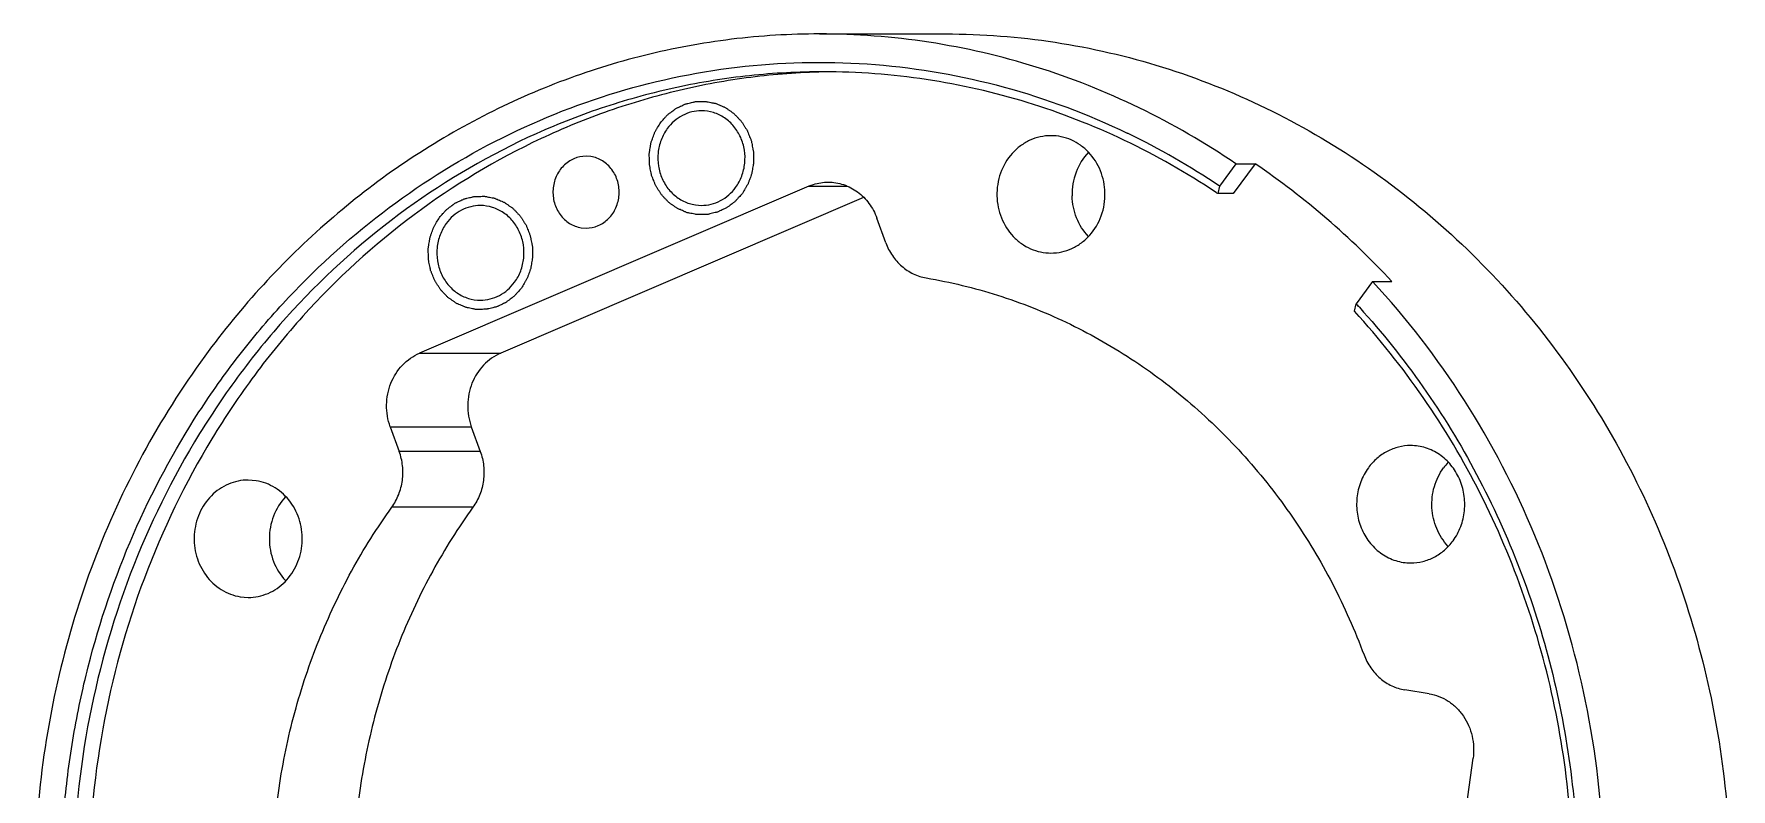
# Model space of a CAD drawing. Header units: millimetres. Extents: x 0 to 420, y 0 to 297.
# Drawn here: x 171.36 to 216.18, y 53.26 to 73.21 of the extents above; entities that cross this region are included whole.
import ezdxf

# ---------------------------------------------------------------- set-up
doc = ezdxf.new("R2010")
doc.units = ezdxf.units.MM
doc.header["$LTSCALE"] = 23.1
doc.layers.get('0').update_dxf_attribs({"linetype": 'CONTINUOUS'})
for name, color, linetype in [('3_ALL_AXES', 7, 'CONTINUOUS'), ('7_ALL_FEATURES', 7, 'CONTINUOUS'), ('AXIS', 7, 'CONTINUOUS')]:
    doc.layers.add(name, color=color, linetype=linetype)

msp = doc.modelspace()

# ---------------------------------------------------------------- linework, layer by layer
at = {"color": 7, "linetype": 'CONTINUOUS'}
for p, q in [((191.8247, 69.1896), (181.5457, 64.7787)), ((193.2639, 68.8882), (183.6875, 64.7787)), ((193.8547, 67.6942), (193.6174, 68.346)), ((180.7687, 62.8324), (181.006, 62.1805)), ((182.9105, 62.8324), (183.1478, 62.1805)), ((208.2008, 55.7815), (207.5622, 55.8843)), ((207.7437, 42.2075), (209.3648, 54.0777))]:
    msp.add_line(p, q, dxfattribs=at)
at = {"color": 9, "linetype": 'CONTINUOUS'}
for p, q in [((191.8247, 69.1896), (192.8216, 69.1896)), ((181.5457, 64.7787), (183.6875, 64.7787)), ((180.7687, 62.8324), (182.9105, 62.8324)), ((183.1478, 62.1805), (181.006, 62.1805)), ((182.9521, 60.7064), (180.8103, 60.7064))]:
    msp.add_line(p, q, dxfattribs=at)
at = {"color": 7, "linetype": 'CONTINUOUS'}
for points, knots in [([(195.4329, 73.2093), (196.4004, 73.2093), (198.3418, 73.0613), (201.192, 72.4), (203.9289, 71.3127), (206.4977, 69.8213), (208.8483, 67.9558), (210.9349, 65.7531), (212.7171, 63.2568), (214.1605, 60.5159), (215.2373, 57.584), (215.9268, 54.5184), (216.2158, 51.3787), (216.0987, 48.2259), (215.5779, 45.1215), (214.6631, 42.1256), (213.3725, 39.2974), (212.2712, 37.5499), (211.6668, 36.7231)], [0, 0, 0, 0, 0.0594026, 0.1190097, 0.1790078, 0.2395498, 0.3007429, 0.3626405, 0.4252408, 0.4884877, 0.5522773, 0.6164663, 0.6808831, 0.7453406, 0.8096484, 0.8736269, 0.9371176, 1, 1, 1, 1]), ([(191.8247, 69.1896), (191.8648, 69.2068), (192.0275, 69.2673), (192.2025, 69.2946), (192.3324, 69.2946)], [0, 0, 0, 0, 0.2516062, 1, 1, 1, 1]), ([(192.3324, 69.2946), (192.4697, 69.2946), (192.7482, 69.2489), (193.125, 69.0506), (193.4302, 68.742), (193.5675, 68.4831), (193.6174, 68.346)], [0, 0, 0, 0, 0.2429514, 0.4894959, 0.7417705, 1, 1, 1, 1]), ([(193.8547, 67.6942), (193.8982, 67.5747), (194.0136, 67.3473), (194.2636, 67.0637), (194.5731, 66.8587), (194.8073, 66.7837), (194.9258, 66.7636)], [0, 0, 0, 0, 0.2573831, 0.5097491, 0.7568887, 1, 1, 1, 1]), ([(194.9258, 66.7636), (195.5618, 66.6554), (196.8244, 66.3488), (198.6421, 65.6303), (200.3595, 64.6642), (201.9475, 63.4668), (203.3801, 62.0582), (204.6337, 60.4619), (205.6877, 58.7049), (206.244, 57.4496), (206.4841, 56.8054)], [0, 0, 0, 0, 0.1212466, 0.2432304, 0.3662219, 0.49041, 0.6159041, 0.7427253, 0.8708038, 1, 1, 1, 1]), ([(180.7687, 62.8324), (180.7021, 63.0152), (180.6365, 63.409), (180.7511, 63.9893), (181.0606, 64.4825), (181.3763, 64.706), (181.5457, 64.7787)], [0, 0, 0, 0, 0.2548736, 0.5094672, 0.7585743, 1, 1, 1, 1]), ([(183.6875, 64.7787), (183.5181, 64.706), (183.2024, 64.4825), (182.8929, 63.9893), (182.7783, 63.409), (182.8439, 63.0152), (182.9105, 62.8324)], [0, 0, 0, 0, 0.2414257, 0.4905328, 0.7451264, 1, 1, 1, 1]), ([(180.8103, 60.7064), (180.8844, 60.8095), (181.0075, 61.0372), (181.104, 61.4139), (181.1089, 61.8047), (181.0501, 62.0594), (181.006, 62.1805)], [0, 0, 0, 0, 0.2469018, 0.4973875, 0.749262, 1, 1, 1, 1]), ([(183.1478, 62.1805), (183.1919, 62.0594), (183.2507, 61.8047), (183.2458, 61.4139), (183.1493, 61.0372), (183.0262, 60.8095), (182.9521, 60.7064)], [0, 0, 0, 0, 0.250738, 0.5026125, 0.7530982, 1, 1, 1, 1]), ([(178.5182, 45.2331), (178.3063, 45.8761), (177.9573, 47.1909), (177.6668, 49.2121), (177.6118, 51.257), (177.7932, 53.2933), (178.2083, 55.289), (178.8506, 57.2128), (179.71, 59.0341), (180.4226, 60.1669), (180.8103, 60.7064)], [0, 0, 0, 0, 0.1252301, 0.2509683, 0.3769263, 0.5028037, 0.6283045, 0.7531541, 0.8771146, 1, 1, 1, 1]), ([(182.9521, 60.7064), (182.5644, 60.1669), (181.8518, 59.0341), (180.9924, 57.2128), (180.3501, 55.289), (179.935, 53.2933), (179.7536, 51.257), (179.8086, 49.2121), (180.0991, 47.1909), (180.4481, 45.8761), (180.66, 45.2331)], [0, 0, 0, 0, 0.1228854, 0.2468459, 0.3716955, 0.4971963, 0.6230737, 0.7490317, 0.8747699, 1, 1, 1, 1]), ([(206.4841, 56.8054), (206.5285, 56.6863), (206.6456, 56.46), (206.8977, 56.1786), (207.2088, 55.9763), (207.4436, 55.9034), (207.5622, 55.8843)], [0, 0, 0, 0, 0.2573849, 0.5097225, 0.7568472, 1, 1, 1, 1]), ([(208.2008, 55.7815), (208.2903, 55.7671), (208.468, 55.7186), (208.7146, 55.5916), (208.9335, 55.4147), (209.1781, 55.1211), (209.3739, 54.6678), (209.3912, 54.271), (209.3648, 54.0777)], [0, 0, 0, 0, 0.1197517, 0.240898, 0.3637574, 0.4886337, 0.7425239, 1, 1, 1, 1])]:
    msp.add_open_spline(points, degree=3, knots=knots, dxfattribs=at)
at = {"color": 2, "linetype": 'CONTINUOUS'}
for points in [[(187.9045, 70.8633), (187.9357, 70.8984), (187.9827, 70.9508), (188.037, 71.0126), (188.0688, 71.047), (188.0907, 71.0753), (188.1199, 71.0942), (188.1563, 71.1227), (188.2028, 71.157), (188.2486, 71.1923), (188.2859, 71.2194), (188.3125, 71.2425), (188.3445, 71.2548), (188.3853, 71.2751), (188.4371, 71.299), (188.4883, 71.3239), (188.5298, 71.3426), (188.5598, 71.3597), (188.5943, 71.3651), (188.6386, 71.3765), (188.6947, 71.3892), (188.7505, 71.4029), (188.7952, 71.4126), (188.8287, 71.4231), (188.8624, 71.4211), (188.9073, 71.4228), (188.9635, 71.4233), (189.0197, 71.4249), (189.0646, 71.4248), (189.0985, 71.428), (189.1314, 71.4189), (189.1757, 71.4111), (189.231, 71.3998), (189.2864, 71.3894), (189.3304, 71.3799), (189.3642, 71.3759), (189.3949, 71.3601), (189.437, 71.3431), (189.4891, 71.3203), (189.5416, 71.2985), (189.5831, 71.2798), (189.6154, 71.2689), (189.6433, 71.2463), (189.6821, 71.2203), (189.73, 71.1862), (189.7784, 71.1531), (189.8163, 71.1256), (189.8468, 71.1074), (189.8694, 71.08), (189.9023, 71.0468), (189.9423, 71.004), (189.9831, 70.9619), (190.0148, 70.9275), (190.0408, 70.9037), (190.0582, 70.872), (190.0844, 70.8324), (190.1161, 70.782), (190.1485, 70.7322), (190.1735, 70.6917), (190.1948, 70.6629), (190.2062, 70.6281), (190.2248, 70.5838), (190.2468, 70.5276), (190.2698, 70.472), (190.287, 70.4269), (190.3027, 70.3944), (190.3077, 70.357), (190.3182, 70.3088), (190.3299, 70.2479), (190.3425, 70.1873), (190.3514, 70.1388), (190.3612, 70.1025), (190.3593, 70.0658), (190.3609, 70.017), (190.3613, 69.9561), (190.3628, 69.895), (190.3627, 69.8463), (190.3657, 69.8095), (190.3573, 69.7737), (190.3501, 69.7256), (190.3396, 69.6657), (190.3301, 69.6055), (190.3214, 69.5578), (190.3177, 69.521), (190.3031, 69.4877), (190.2874, 69.442), (190.2664, 69.3854), (190.2464, 69.3285), (190.2292, 69.2834), (190.2191, 69.2483), (190.1983, 69.218), (190.1743, 69.1759), (190.1306, 69.103), (190.0937, 69.0402), (190.0689, 68.9985)], [(190.0689, 68.9985), (190.0377, 68.9634), (189.9907, 68.9109), (189.9364, 68.8491), (189.9046, 68.8147), (189.8827, 68.7864), (189.8535, 68.7675), (189.8171, 68.7391), (189.7707, 68.7047), (189.7248, 68.6695), (189.6875, 68.6424), (189.6609, 68.6193), (189.6289, 68.6069), (189.5881, 68.5866), (189.5363, 68.5627), (189.4851, 68.5379), (189.4436, 68.5192), (189.4136, 68.5021), (189.3791, 68.4966), (189.3348, 68.4852), (189.2787, 68.4726), (189.2229, 68.4588), (189.1782, 68.4492), (189.1447, 68.4386), (189.111, 68.4407), (189.0661, 68.4389), (189.0099, 68.4385), (188.9537, 68.4369), (188.9088, 68.4369), (188.8749, 68.4337), (188.842, 68.4428), (188.7977, 68.4506), (188.7424, 68.462), (188.6871, 68.4723), (188.643, 68.4818), (188.6092, 68.4858), (188.5785, 68.5017), (188.5364, 68.5187), (188.4843, 68.5415), (188.4318, 68.5633), (188.3903, 68.5819), (188.358, 68.5928), (188.3301, 68.6154), (188.2913, 68.6415), (188.2434, 68.6755), (188.195, 68.7086), (188.1571, 68.7361), (188.1266, 68.7544), (188.104, 68.7817), (188.0711, 68.815), (188.0311, 68.8578), (187.9904, 68.8998), (187.9587, 68.9343), (187.9326, 68.958), (187.9152, 68.9898), (187.889, 69.0293), (187.8573, 69.0797), (187.8249, 69.1296), (187.7999, 69.1701), (187.7786, 69.1989), (187.7672, 69.2337), (187.7486, 69.278), (187.7266, 69.3341), (187.7036, 69.3898), (187.6864, 69.4349), (187.6707, 69.4674), (187.6657, 69.5048), (187.6552, 69.553), (187.6435, 69.6138), (187.6309, 69.6744), (187.622, 69.723), (187.6122, 69.7593), (187.6141, 69.796), (187.6125, 69.8447), (187.6121, 69.9057), (187.6107, 69.9667), (187.6107, 70.0154), (187.6077, 70.0522), (187.6161, 70.088), (187.6233, 70.1361), (187.6338, 70.1961), (187.6433, 70.2562), (187.652, 70.304), (187.6557, 70.3407), (187.6703, 70.3741), (187.686, 70.4197), (187.707, 70.4763), (187.727, 70.5333), (187.7442, 70.5784), (187.7543, 70.6134), (187.7751, 70.6438), (187.7991, 70.6859), (187.8428, 70.7588), (187.8797, 70.8215), (187.9045, 70.8633)], [(182.0678, 68.3586), (182.099, 68.3937), (182.146, 68.4462), (182.2003, 68.508), (182.2321, 68.5424), (182.254, 68.5707), (182.2832, 68.5896), (182.3196, 68.618), (182.366, 68.6524), (182.4119, 68.6876), (182.4492, 68.7147), (182.4758, 68.7378), (182.5078, 68.7502), (182.5486, 68.7705), (182.6004, 68.7944), (182.6516, 68.8193), (182.6931, 68.8379), (182.7231, 68.855), (182.7576, 68.8605), (182.8019, 68.8719), (182.858, 68.8845), (182.9138, 68.8983), (182.9585, 68.9079), (182.992, 68.9185), (183.0257, 68.9165), (183.0706, 68.9182), (183.1268, 68.9186), (183.183, 68.9202), (183.2279, 68.9202), (183.2618, 68.9234), (183.2947, 68.9143), (183.339, 68.9065), (183.3943, 68.8951), (183.4497, 68.8848), (183.4937, 68.8753), (183.5275, 68.8713), (183.5582, 68.8554), (183.6003, 68.8384), (183.6524, 68.8156), (183.7049, 68.7938), (183.7464, 68.7752), (183.7787, 68.7643), (183.8066, 68.7417), (183.8454, 68.7157), (183.8933, 68.6816), (183.9417, 68.6485), (183.9796, 68.621), (184.0101, 68.6027), (184.0327, 68.5754), (184.0656, 68.5421), (184.1056, 68.4993), (184.1464, 68.4573), (184.1781, 68.4228), (184.2041, 68.3991), (184.2215, 68.3673), (184.2477, 68.3278), (184.2794, 68.2774), (184.3118, 68.2276), (184.3368, 68.187), (184.3581, 68.1582), (184.3695, 68.1234), (184.3881, 68.0791), (184.4101, 68.023), (184.4331, 67.9673), (184.4503, 67.9222), (184.466, 67.8897), (184.471, 67.8523), (184.4815, 67.8041), (184.4932, 67.7433), (184.5058, 67.6827), (184.5147, 67.6341), (184.5245, 67.5978), (184.5226, 67.5612), (184.5242, 67.5124), (184.5246, 67.4514), (184.526, 67.3904), (184.526, 67.3417), (184.529, 67.3049), (184.5206, 67.2691), (184.5134, 67.221), (184.5029, 67.161), (184.4934, 67.1009), (184.4847, 67.0531), (184.481, 67.0164), (184.4664, 66.983), (184.4507, 66.9374), (184.4297, 66.8808), (184.4097, 66.8238), (184.3925, 66.7787), (184.3824, 66.7437), (184.3616, 66.7133), (184.3376, 66.6712), (184.2939, 66.5983), (184.257, 66.5356), (184.2322, 66.4938)], [(184.2322, 66.4938), (184.201, 66.4587), (184.154, 66.4063), (184.0997, 66.3445), (184.0679, 66.3101), (184.046, 66.2818), (184.0168, 66.2629), (183.9804, 66.2344), (183.934, 66.2001), (183.8881, 66.1648), (183.8508, 66.1378), (183.8242, 66.1146), (183.7922, 66.1023), (183.7514, 66.082), (183.6996, 66.0581), (183.6484, 66.0332), (183.6069, 66.0145), (183.5769, 65.9974), (183.5424, 65.992), (183.4981, 65.9806), (183.442, 65.9679), (183.3862, 65.9542), (183.3415, 65.9445), (183.308, 65.934), (183.2743, 65.936), (183.2294, 65.9343), (183.1732, 65.9338), (183.117, 65.9322), (183.0721, 65.9323), (183.0382, 65.9291), (183.0053, 65.9382), (182.961, 65.946), (182.9057, 65.9574), (182.8504, 65.9677), (182.8063, 65.9772), (182.7725, 65.9812), (182.7418, 65.997), (182.6997, 66.014), (182.6476, 66.0368), (182.5951, 66.0586), (182.5536, 66.0773), (182.5213, 66.0882), (182.4934, 66.1108), (182.4546, 66.1368), (182.4067, 66.1709), (182.3583, 66.204), (182.3204, 66.2315), (182.2899, 66.2497), (182.2673, 66.2771), (182.2344, 66.3103), (182.1944, 66.3531), (182.1537, 66.3952), (182.1219, 66.4296), (182.0959, 66.4534), (182.0785, 66.4851), (182.0523, 66.5247), (182.0206, 66.5751), (181.9882, 66.6249), (181.9632, 66.6654), (181.9419, 66.6942), (181.9305, 66.729), (181.9119, 66.7733), (181.8899, 66.8295), (181.8669, 66.8852), (181.8497, 66.9302), (181.834, 66.9627), (181.829, 67.0002), (181.8185, 67.0483), (181.8068, 67.1092), (181.7942, 67.1698), (181.7853, 67.2183), (181.7755, 67.2546), (181.7774, 67.2913), (181.7758, 67.3401), (181.7754, 67.4011), (181.774, 67.4621), (181.774, 67.5108), (181.771, 67.5476), (181.7794, 67.5834), (181.7866, 67.6315), (181.7971, 67.6914), (181.8066, 67.7516), (181.8153, 67.7993), (181.819, 67.8361), (181.8336, 67.8694), (181.8493, 67.9151), (181.8703, 67.9717), (181.8903, 68.0286), (181.9075, 68.0737), (181.9176, 68.1088), (181.9384, 68.1391), (181.9624, 68.1812), (182.0061, 68.2541), (182.043, 68.3169), (182.0678, 68.3586)]]:
    msp.add_open_spline(points, degree=3, knots=[0, 0, 0, 0, 0.03125, 0.046875, 0.0546875, 0.0625, 0.0703125, 0.078125, 0.09375, 0.109375, 0.1171875, 0.125, 0.1328125, 0.140625, 0.15625, 0.171875, 0.1796875, 0.1875, 0.1953125, 0.203125, 0.21875, 0.234375, 0.2421875, 0.25, 0.2578125, 0.265625, 0.28125, 0.296875, 0.3046875, 0.3125, 0.3203125, 0.328125, 0.34375, 0.359375, 0.3671875, 0.375, 0.3828125, 0.390625, 0.40625, 0.421875, 0.4296875, 0.4375, 0.4453125, 0.453125, 0.46875, 0.484375, 0.4921875, 0.5, 0.5078125, 0.515625, 0.53125, 0.546875, 0.5546875, 0.5625, 0.5703125, 0.578125, 0.59375, 0.609375, 0.6171875, 0.625, 0.6328125, 0.640625, 0.65625, 0.671875, 0.6796875, 0.6875, 0.6953125, 0.703125, 0.71875, 0.734375, 0.7421875, 0.75, 0.7578125, 0.765625, 0.78125, 0.796875, 0.8046875, 0.8125, 0.8203125, 0.828125, 0.84375, 0.859375, 0.8671875, 0.875, 0.8828125, 0.890625, 0.90625, 0.921875, 0.9296875, 0.9375, 0.9453125, 0.953125, 0.96875, 1, 1, 1, 1], dxfattribs=at)
at = {"layer": '3_ALL_AXES', "color": 7, "linetype": 'CONTINUOUS'}
for p, q in [((186.0687, 69.9699), (185.9391, 69.98)), ((185.812, 68.0904), (185.9416, 68.0803)), ((177.2278, 61.4083), (177.0169, 61.4249)), ((176.809, 58.3418), (177.0199, 58.3252))]:
    msp.add_line(p, q, dxfattribs=at)
for points, knots in [([(198.2162, 70.5216), (198.1212, 70.5215), (197.93, 70.5006), (197.6556, 70.4082), (197.4038, 70.2584), (197.1103, 69.9897), (196.8486, 69.5443), (196.7842, 69.1337), (196.7894, 68.9292)], [0, 0, 0, 0, 0.1201096, 0.2410428, 0.3634804, 0.4878484, 0.741284, 1, 1, 1, 1]), ([(199.6436, 69.0139), (199.6386, 69.2113), (199.5592, 69.6036), (199.2931, 70.024), (199.0039, 70.276), (198.7584, 70.416), (198.4926, 70.5022), (198.3079, 70.5216), (198.2162, 70.5216)], [0, 0, 0, 0, 0.2587782, 0.5119859, 0.6362695, 0.7587128, 0.8797413, 1, 1, 1, 1]), ([(185.9391, 69.9801), (185.8302, 69.9799), (185.6078, 69.9335), (185.3263, 69.7379), (185.1312, 69.4466), (185.0473, 69.1001), (185.0844, 68.7445), (185.2384, 68.4265), (185.4898, 68.1894), (185.7039, 68.1078), (185.812, 68.0904)], [0, 0, 0, 0, 0.1199824, 0.2425412, 0.3688458, 0.4979995, 0.6276764, 0.7552982, 0.8792835, 1, 1, 1, 1]), ([(185.9416, 68.0802), (186.0505, 68.0804), (186.2729, 68.1268), (186.5544, 68.3224), (186.7495, 68.6137), (186.8334, 68.9602), (186.7963, 69.3158), (186.6423, 69.6338), (186.3909, 69.871), (186.1768, 69.9525), (186.0687, 69.9699)], [0, 0, 0, 0, 0.1199824, 0.2425412, 0.3688458, 0.4979995, 0.6276764, 0.7552982, 0.8792835, 1, 1, 1, 1]), ([(199.2077, 70.0833), (199.0653, 69.933), (198.8392, 69.5655), (198.7701, 69.1408), (198.7754, 68.9292)], [0, 0, 0, 0, 0.4944924, 1, 1, 1, 1]), ([(196.7894, 68.9292), (196.7944, 68.7318), (196.8738, 68.3395), (197.1399, 67.9191), (197.4291, 67.6671), (197.6746, 67.5271), (197.9404, 67.4409), (198.1251, 67.4216), (198.2168, 67.4216)], [0, 0, 0, 0, 0.2587782, 0.5119859, 0.6362695, 0.7587128, 0.8797413, 1, 1, 1, 1]), ([(198.2168, 67.4216), (198.3118, 67.4216), (198.503, 67.4425), (198.7774, 67.5349), (199.0292, 67.6847), (199.3227, 67.9534), (199.5843, 68.3988), (199.6488, 68.8094), (199.6436, 69.0139)], [0, 0, 0, 0, 0.1201096, 0.2410428, 0.3634804, 0.4878484, 0.741284, 1, 1, 1, 1]), ([(199.2057, 67.862), (199.0733, 68.0023), (198.8594, 68.3407), (198.7804, 68.7321), (198.7754, 68.9292)], [0, 0, 0, 0, 0.4945589, 1, 1, 1, 1]), ([(175.8702, 64.6955), (175.2658, 63.8687), (174.1645, 62.1211), (172.8738, 59.2928), (171.9591, 56.2969), (171.4383, 53.1924), (171.3212, 50.0396), (171.6103, 46.8999), (172.2998, 43.8342), (173.3767, 40.9023), (174.8201, 38.1614), (176.6024, 35.6652), (178.689, 33.4625), (181.0397, 31.597), (183.6085, 30.1057), (186.3454, 29.0185), (189.1957, 28.3572), (191.1371, 28.2093), (192.1046, 28.2093)], [0, 0, 0, 0, 0.0628838, 0.1263763, 0.1903543, 0.2546621, 0.3191194, 0.3835361, 0.4477249, 0.5115143, 0.5747609, 0.6373609, 0.6992584, 0.7604511, 0.8209929, 0.8809908, 0.9405976, 1, 1, 1, 1]), ([(177.0169, 61.425), (176.9279, 61.4249), (176.7488, 61.4064), (176.4035, 61.2977), (176.0164, 61.0301), (175.6985, 60.5549), (175.5614, 59.9895), (175.6219, 59.4092), (175.873, 58.8902), (176.2833, 58.5033), (176.6326, 58.3702), (176.809, 58.3418)], [0, 0, 0, 0, 0.0600962, 0.1205067, 0.2429934, 0.3692198, 0.4982951, 0.6278961, 0.7554416, 0.879358, 1, 1, 1, 1]), ([(177.0199, 58.3251), (177.1089, 58.3252), (177.288, 58.3437), (177.6333, 58.4523), (178.0205, 58.7199), (178.3384, 59.1952), (178.4755, 59.7606), (178.4149, 60.3409), (178.1638, 60.8599), (177.7536, 61.2468), (177.4043, 61.3799), (177.2278, 61.4083)], [0, 0, 0, 0, 0.0600962, 0.1205067, 0.2429934, 0.3692198, 0.4982951, 0.6278961, 0.7554416, 0.879358, 1, 1, 1, 1]), ([(178.0032, 60.9799), (177.8674, 60.8348), (177.6503, 60.483), (177.5397, 59.8753), (177.6501, 59.2675), (177.8672, 58.9157), (178.0029, 58.7705)], [0, 0, 0, 0, 0.2473144, 0.4999933, 0.7526742, 1, 1, 1, 1])]:
    msp.add_open_spline(points, degree=3, knots=knots, dxfattribs=at)
at = {"layer": '7_ALL_FEATURES', "color": 7, "linetype": 'CONTINUOUS'}
for p, q in [((200.2298, 70.5896), (200.2393, 70.585)), ((203.1024, 69.779), (202.6702, 69.1877)), ((203.6087, 69.779), (203.0324, 68.9906)), ((203.1024, 69.779), (203.6087, 69.779)), ((202.6702, 69.1877), (202.6235, 68.9906)), ((203.0324, 68.9906), (202.6235, 68.9906)), ((206.7099, 66.671), (206.2777, 66.0797)), ((206.7099, 66.671), (207.2161, 66.671)), ((206.2309, 65.8825), (206.2777, 66.0797))]:
    msp.add_line(p, q, dxfattribs=at)
for centre, radius, start, end in [((191.7543, 53.0095), 19.5164, 55.99135, 64.22989), ((191.7275, 52.3412), 21.1007, 42.77443, 55.7317), ((191.721, 52.7672), 19.5464, 56.09803, 56.26686), ((190.8671, 51.9025), 20.9399, 42.27442, 42.61291)]:
    msp.add_arc(centre, radius, start, end, dxfattribs=at)
for points, knots in [([(192.1045, 73.2093), (191.3275, 73.2093), (189.7701, 73.1141), (187.466, 72.6874), (185.2206, 71.9824), (183.0628, 71.0081), (181.02, 69.7771), (179.1178, 68.3051), (177.3806, 66.6111), (176.3508, 65.3531), (175.8702, 64.6955)], [0, 0, 0, 0, 0.1225693, 0.2454125, 0.368788, 0.4929236, 0.6180081, 0.7441691, 0.8715025, 1, 1, 1, 1]), ([(203.1024, 69.779), (202.2885, 70.3324), (200.5859, 71.319), (197.8537, 72.4024), (195.0082, 73.0616), (193.0703, 73.2093), (192.1045, 73.2093)], [0, 0, 0, 0, 0.2527269, 0.5031841, 0.7520185, 1, 1, 1, 1]), ([(177.6157, 35.688), (176.8183, 36.5946), (175.3676, 38.5611), (173.7026, 41.8434), (172.5783, 45.3856), (172.0278, 49.0823), (172.0604, 52.2058), (172.3814, 54.675), (172.8951, 57.0998), (173.8913, 60.0237), (175.3414, 62.7346), (176.7462, 64.7169), (178.2921, 66.549), (180.4874, 68.5613), (183.4747, 70.4573), (186.72, 71.771), (190.1265, 72.4614), (193.5926, 72.5071), (197.0129, 71.9073), (199.187, 71.092), (200.2298, 70.5896)], [0, 0, 0, 0, 0.062953, 0.1267041, 0.1910887, 0.2558739, 0.3207845, 0.353222, 0.3855835, 0.4498968, 0.5135506, 0.5451064, 0.576447, 0.6384115, 0.6995397, 0.7599725, 0.8199385, 0.8797264, 0.9396492, 1, 1, 1, 1]), ([(192.2011, 72.2093), (191.5532, 72.2093), (190.2551, 72.14), (188.3284, 71.8294), (186.4388, 71.3151), (183.9884, 70.3626), (181.1029, 68.6832), (178.5973, 66.4426), (176.864, 64.3643), (175.3147, 62.095), (173.7798, 58.9683), (172.6519, 54.9188), (172.2711, 50.7093), (172.6519, 46.4997), (173.7798, 42.4503), (175.3147, 39.3236), (176.864, 37.0543), (178.5973, 34.9759), (181.1029, 32.7354), (183.9884, 31.056), (186.4388, 30.1035), (188.3284, 29.5892), (190.2551, 29.2786), (191.5532, 29.2093), (192.2011, 29.2093)], [0, 0, 0, 0, 0.0299814, 0.0600139, 0.0901465, 0.120424, 0.1814792, 0.2434732, 0.2748845, 0.3065406, 0.3704453, 0.435038, 0.5, 0.564962, 0.6295546, 0.6934593, 0.7251154, 0.7565267, 0.8185207, 0.879576, 0.9098535, 0.9399861, 0.9700186, 1, 1, 1, 1]), ([(192.2028, 72.2047), (191.5633, 72.1904), (190.2837, 72.0944), (188.3879, 71.7494), (186.5316, 71.2068), (184.1275, 70.2247), (181.3023, 68.5242), (178.8536, 66.2826), (177.1612, 64.2136), (175.6496, 61.9605), (174.1532, 58.8649), (173.0543, 54.8642), (172.6833, 50.7095), (173.0542, 46.5548), (174.1531, 42.554), (175.6495, 39.4584), (177.161, 37.2052), (178.8534, 35.1362), (181.3021, 32.8945), (184.1272, 31.194), (186.5313, 30.2119), (188.3876, 29.6692), (190.2834, 29.3242), (191.563, 29.2282), (192.2024, 29.2139)], [0, 0, 0, 0, 0.0299705, 0.0600013, 0.0901391, 0.1204268, 0.1815113, 0.2435305, 0.2749483, 0.3066065, 0.3705033, 0.4350716, 0.4999998, 0.5649279, 0.6294963, 0.6933931, 0.7250514, 0.7564693, 0.8184886, 0.8795731, 0.9098608, 0.9399987, 0.9700295, 1, 1, 1, 1]), ([(202.5756, 69.0227), (201.8051, 69.5372), (200.1954, 70.4542), (197.6175, 71.4604), (194.9359, 72.0724), (193.1107, 72.2093), (192.2011, 72.2093)], [0, 0, 0, 0, 0.2526597, 0.5031039, 0.7519658, 1, 1, 1, 1]), ([(208.3373, 36.7231), (209.125, 37.8008), (210.5177, 40.1164), (211.9794, 43.9108), (212.7846, 47.9292), (212.9065, 52.0385), (212.3415, 56.1042), (211.1072, 59.9932), (209.2446, 63.5766), (207.6093, 65.7008), (206.7099, 66.671)], [0, 0, 0, 0, 0.1236433, 0.2487482, 0.374864, 0.5014059, 0.627743, 0.7532682, 0.8774672, 1, 1, 1, 1]), ([(210.8763, 43.5577), (211.1851, 44.5082), (211.6789, 46.4562), (212.035, 49.4508), (212.0025, 52.4705), (211.5819, 55.4557), (210.7813, 58.3483), (209.616, 61.0918), (208.109, 63.632), (206.8878, 65.1666), (206.2309, 65.8825)], [0, 0, 0, 0, 0.1256428, 0.251806, 0.3781256, 0.5042266, 0.6297493, 0.7543753, 0.8778483, 1, 1, 1, 1]), ([(206.3612, 65.9884), (206.9639, 65.3254), (208.0912, 63.9139), (209.511, 61.5936), (210.6467, 59.0961), (211.4799, 56.4625), (211.9971, 53.7353), (212.1901, 50.959), (212.0558, 48.179), (211.7487, 46.3486), (211.5418, 45.4477)], [0, 0, 0, 0, 0.1221729, 0.2455566, 0.370016, 0.4953556, 0.6213205, 0.7476225, 0.8739525, 1, 1, 1, 1])]:
    msp.add_open_spline(points, degree=3, knots=knots, dxfattribs=at)
at = {"layer": 'AXIS', "color": 7, "linetype": 'CONTINUOUS'}
msp.add_line((192.1037, 73.2093), (195.4333, 73.2093), dxfattribs=at)
for centre, radius, start, end in [((209.8066, 60.8568), 1.5135, 136.88887, 143.83921), ((209.7878, 60.6985), 1.488, 223.09854, 223.45857)]:
    msp.add_arc(centre, radius, start, end, dxfattribs=at)
for points, knots in [([(188.9866, 71.1809), (188.9003, 71.1809), (188.7264, 71.1594), (188.4798, 71.065), (188.2593, 70.9134), (188.1379, 70.7805), (188.0848, 70.7079)], [0, 0, 0, 0, 0.2453859, 0.492854, 0.7441686, 1, 1, 1, 1]), ([(189.8886, 69.1539), (189.9559, 69.246), (190.0663, 69.4514), (190.146, 69.7922), (190.1365, 70.1437), (190.0382, 70.479), (189.8582, 70.7726), (189.6096, 71.0017), (189.3115, 71.1474), (189.094, 71.1809), (188.9866, 71.1809)], [0, 0, 0, 0, 0.1263968, 0.2547075, 0.3836214, 0.5116276, 0.6374835, 0.760556, 0.8810518, 1, 1, 1, 1]), ([(188.0848, 70.7079), (188.0175, 70.6158), (187.9071, 70.4104), (187.8274, 70.0696), (187.8369, 69.7181), (187.9352, 69.3827), (188.1152, 69.0891), (188.3638, 68.8601), (188.6619, 68.7143), (188.8794, 68.6809), (188.9868, 68.6809)], [0, 0, 0, 0, 0.1263968, 0.2547075, 0.3836214, 0.5116276, 0.6374835, 0.760556, 0.8810518, 1, 1, 1, 1]), ([(188.9868, 68.6809), (189.0731, 68.6809), (189.247, 68.7023), (189.4936, 68.7967), (189.7141, 68.9483), (189.8355, 69.0813), (189.8886, 69.1539)], [0, 0, 0, 0, 0.2453859, 0.492854, 0.7441686, 1, 1, 1, 1]), ([(183.1499, 68.6762), (183.0636, 68.6762), (182.8897, 68.6548), (182.6431, 68.5604), (182.4226, 68.4088), (182.3012, 68.2758), (182.2481, 68.2032)], [0, 0, 0, 0, 0.2453859, 0.492854, 0.7441686, 1, 1, 1, 1]), ([(184.0519, 66.6492), (184.1192, 66.7413), (184.2296, 66.9467), (184.3093, 67.2875), (184.2998, 67.639), (184.2015, 67.9744), (184.0215, 68.268), (183.7729, 68.497), (183.4748, 68.6428), (183.2573, 68.6762), (183.1499, 68.6762)], [0, 0, 0, 0, 0.1263968, 0.2547075, 0.3836214, 0.5116276, 0.6374835, 0.760556, 0.8810518, 1, 1, 1, 1]), ([(182.2481, 68.2032), (182.1808, 68.1111), (182.0704, 67.9057), (181.9907, 67.5649), (182.0002, 67.2134), (182.0985, 66.8781), (182.2785, 66.5845), (182.5271, 66.3554), (182.8252, 66.2097), (183.0427, 66.1762), (183.1501, 66.1762)], [0, 0, 0, 0, 0.1263968, 0.2547075, 0.3836214, 0.5116276, 0.6374835, 0.760556, 0.8810518, 1, 1, 1, 1]), ([(183.1501, 66.1762), (183.2364, 66.1762), (183.4103, 66.1977), (183.6569, 66.2921), (183.8774, 66.4437), (183.9988, 66.5766), (184.0519, 66.6492)], [0, 0, 0, 0, 0.2453859, 0.492854, 0.7441686, 1, 1, 1, 1]), ([(207.7168, 62.3363), (207.6098, 62.3363), (207.3941, 62.3097), (207.0884, 62.1927), (206.815, 62.0047), (206.6644, 61.8399), (206.5986, 61.7498)], [0, 0, 0, 0, 0.2453859, 0.492854, 0.7441686, 1, 1, 1, 1]), ([(208.8353, 59.8228), (208.9187, 59.9371), (209.0557, 60.1918), (209.1545, 60.6144), (209.1427, 61.0502), (209.0208, 61.466), (208.7976, 61.8301), (208.4893, 62.1141), (208.1197, 62.2949), (207.8499, 62.3363), (207.7168, 62.3363)], [0, 0, 0, 0, 0.1263968, 0.2547075, 0.3836214, 0.5116276, 0.6374835, 0.760556, 0.8810518, 1, 1, 1, 1]), ([(206.5986, 61.7498), (206.5151, 61.6356), (206.3782, 61.3809), (206.2794, 60.9583), (206.2912, 60.5225), (206.4131, 60.1067), (206.6363, 59.7425), (206.9445, 59.4586), (207.3142, 59.2778), (207.5839, 59.2364), (207.7171, 59.2364)], [0, 0, 0, 0, 0.1263968, 0.2547075, 0.3836214, 0.5116276, 0.6374835, 0.760556, 0.8810518, 1, 1, 1, 1]), ([(208.7013, 59.6819), (208.5761, 59.8157), (208.3718, 60.1359), (208.2464, 60.6904), (208.3091, 61.2571), (208.4756, 61.6006), (208.5847, 61.7498)], [0, 0, 0, 0, 0.2466289, 0.4985187, 0.7512138, 1, 1, 1, 1]), ([(207.7171, 59.2364), (207.824, 59.2364), (208.0397, 59.2629), (208.3455, 59.38), (208.6189, 59.568), (208.7695, 59.7328), (208.8353, 59.8228)], [0, 0, 0, 0, 0.2453859, 0.492854, 0.7441686, 1, 1, 1, 1])]:
    msp.add_open_spline(points, degree=3, knots=knots, dxfattribs=at)

doc.saveas('drawing.dxf')
